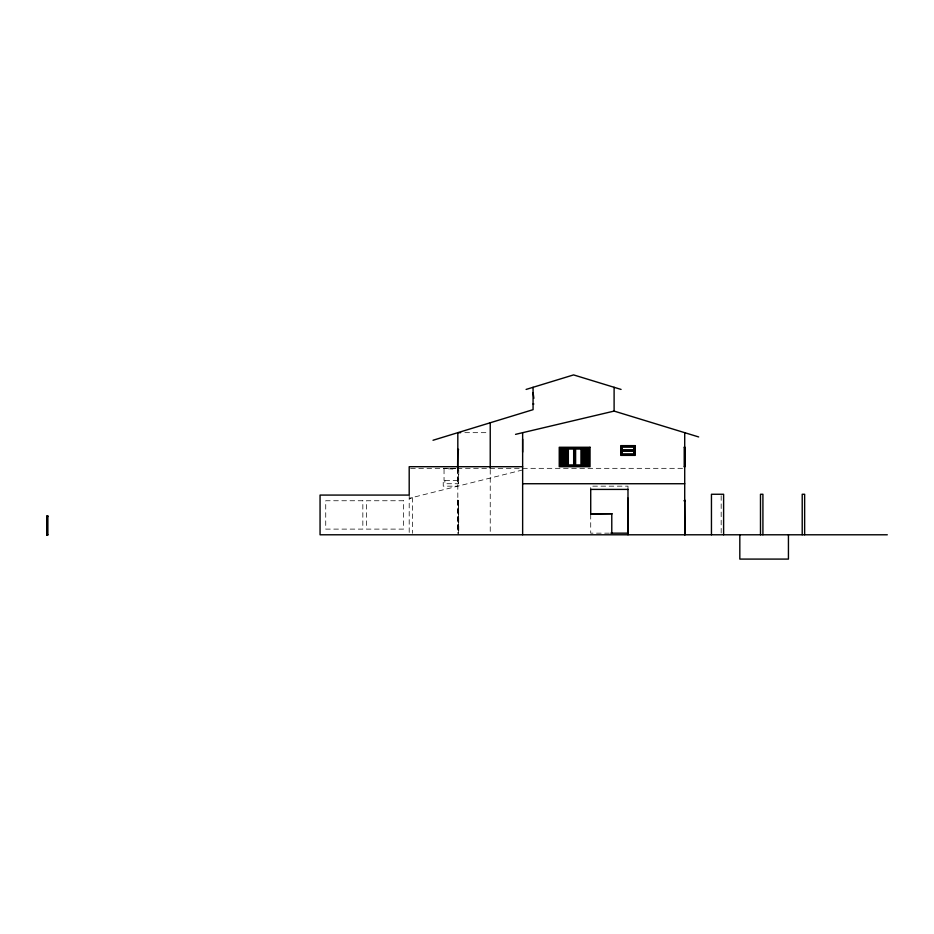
<?xml version="1.0" encoding="UTF-8"?>
<svg xmlns="http://www.w3.org/2000/svg" width="934" height="934" viewBox="0 0 934 934"><rect width="100%" height="100%" fill="white"/><g stroke="black" fill="none" stroke-linecap="round" stroke-linejoin="round"><path stroke-width="0.7" stroke-dasharray="4.67 3.5" d="M522.643 469.954L409.197 498.312L412.443 498.312M464.863 432.675L487.42 432.675M410.633 468.331L455.85 468.331M457.31 468.331L684.715 468.331M455.162 468.576L443.557 468.576L455.162 469.148M457.823 480.485L443.23 480.485L443.23 486.159L457.823 486.159M458.629 483.076L458.792 469.265M457.823 499.935L457.66 533.361M457.66 500.752L458.629 500.752L458.629 534.131M458.629 501.395L458.792 534.131M457.66 502.364L458.629 502.364M458.629 503.181L458.629 532.345M457.66 520.191L458.629 520.191M609.353 533.162L590.72 533.162L590.72 515.405M721.176 495.709L721.176 533.337M627.987 488.319L627.987 486.159L590.72 486.159L590.72 488.319M490.233 469.545L490.233 533.326M458.629 466.253L458.629 483.73L444.853 483.73L444.853 480.485M458.302 500.752L458.302 533.361M457.823 468.331L457.823 533.361M457.578 469.207L457.578 483.73M444.047 469.148L444.047 480.485M412.443 497.507L412.443 533.326M409.197 495.078L409.197 533.326M362.847 500.752L325.733 500.752L325.733 529.111L362.847 529.111L362.847 500.752M403.523 500.752L366.408 500.752L366.408 529.111L403.523 529.111L403.523 500.752"/><path stroke-width="1.4" d="M526.099 389.431L573.581 374.908L621.075 389.431M433.026 440.264L533.069 409.664L533.069 387.295M515.545 434.357L614.105 411.088L698.667 436.949M533.069 392.642L533.874 398.316M533.069 403.99L533.874 403.99M460.637 432.675L457.823 432.675L457.823 467.759M522.643 439.167L522.643 452.126M683.98 447.269L685.042 447.269L685.042 466.708L683.98 466.708M685.042 448.075L684.225 448.075L684.225 465.903L685.042 465.903M457.823 448.88L457.578 468.132M561.03 449.546L566.378 449.546M582.909 449.546L588.257 449.546M457.578 449.698L458.629 449.698M561.03 450.036L566.378 450.036M582.909 450.036L588.257 450.036M621.507 450.503L634.478 450.503M561.03 450.538L566.378 450.538M582.909 450.538L588.257 450.538M561.03 451.029L566.378 451.029M582.909 451.029L588.257 451.029M561.03 451.531L566.378 451.531M582.909 451.531L588.257 451.531M561.03 452.021L566.378 452.021M582.909 452.021L588.257 452.021M561.03 452.523L566.378 452.523M582.909 452.523L588.257 452.523M561.03 453.013L566.378 453.013M582.909 453.013L588.257 453.013M561.03 453.515L566.378 453.515M582.909 453.515L588.257 453.515M561.03 454.006L566.378 454.006M582.909 454.006L588.257 454.006M561.03 454.508L566.378 454.508M582.909 454.508L588.257 454.508M561.03 454.998L566.378 454.998M582.909 454.998L588.257 454.998M561.03 455.5L566.378 455.5M582.909 455.5L588.257 455.5M561.03 455.99L566.378 455.99M582.909 455.99L588.257 455.99M561.03 456.493L566.378 456.493M582.909 456.493L588.257 456.493M561.03 456.995L566.378 456.995M582.909 456.995L588.257 456.995M561.03 457.485L566.378 457.485M582.909 457.485L588.257 457.485M561.03 457.987L566.378 457.987M582.909 457.987L588.257 457.987M561.03 458.477L566.378 458.477M582.909 458.477L588.257 458.477M561.03 458.979L566.378 458.979M582.909 458.979L588.257 458.979M561.03 459.47L566.378 459.47M582.909 459.47L588.257 459.47M561.03 459.972L566.378 459.972M582.909 459.972L588.257 459.972M561.03 460.462L566.378 460.462M582.909 460.462L588.257 460.462M561.03 460.964L566.378 460.964M582.909 460.964L588.257 460.964M561.03 461.454L566.378 461.454M582.909 461.454L588.257 461.454M561.03 461.956L566.378 461.956M582.909 461.956L588.257 461.956M561.03 462.447L566.378 462.447M582.909 462.447L588.257 462.447M561.03 462.949L566.378 462.949M582.909 462.949L588.257 462.949M561.03 463.439L566.378 463.439M582.909 463.439L588.257 463.439M561.03 463.941L566.378 463.941M582.909 463.941L588.257 463.941M561.03 464.432L566.378 464.432M582.909 464.432L588.257 464.432M522.643 466.708L409.197 466.708L409.197 495.078L320.058 495.078L320.058 534.785L887.3 534.785M522.643 483.73L684.715 483.73M590.72 489.404L627.987 489.404M627.987 498.149L627.671 533.162M684.715 499.935L685.042 534.785M683.91 500.752L685.042 500.752M590.72 513.712L612.109 513.712L590.72 514.039M47.751 516.665L46.945 516.665L46.945 534.493L47.751 534.493M610.789 533.162L627.987 533.162M804.641 534.785L804.641 494.261L802.213 494.261L802.213 534.785M788.436 534.785L788.436 559.092L739.821 559.092L739.821 534.785M762.915 534.785L762.915 494.261L760.486 494.261L760.486 534.785M723.616 534.785L723.616 494.261L711.451 494.261L711.451 534.785M684.715 432.675L684.715 534.785M627.987 489.007L627.987 534.785M614.105 387.295L614.105 411.088M611.782 514.039L611.782 533.162M590.72 489.007L590.72 514.646M581.94 448.075L581.94 465.903M574.644 448.075L574.644 465.903M567.347 448.075L567.347 465.903M522.643 432.675L522.643 534.785M490.233 422.763L490.233 468.132M47.424 515.86L47.424 535.31M635.283 445.646L620.701 445.646L620.701 455.372L635.283 455.372L635.283 445.646M634.478 446.452L621.507 446.452L621.507 454.554L634.478 454.554L634.478 446.452M633.906 447.024L622.079 447.024L622.079 449.943L633.906 449.943L633.906 447.024M590.043 447.269L559.244 447.269L559.244 466.708L590.043 466.708L590.043 447.269M589.237 448.075L560.061 448.075L560.061 465.903L589.237 465.903L589.237 448.075M566.378 449.044L561.03 449.044L561.03 464.934L566.378 464.934L566.378 449.044M573.674 449.044L568.327 449.044L568.327 464.934L573.674 464.934L573.674 449.044M580.971 449.044L575.613 449.044L575.613 464.934L580.971 464.934L580.971 449.044M588.257 449.044L582.909 449.044L582.909 464.934L588.257 464.934L588.257 449.044M633.906 451.075L622.079 451.075L622.079 453.994L633.906 453.994L633.906 451.075M47.751 515.86L46.7 515.86L46.7 535.31L47.751 535.31L47.751 515.86"/></g></svg>
